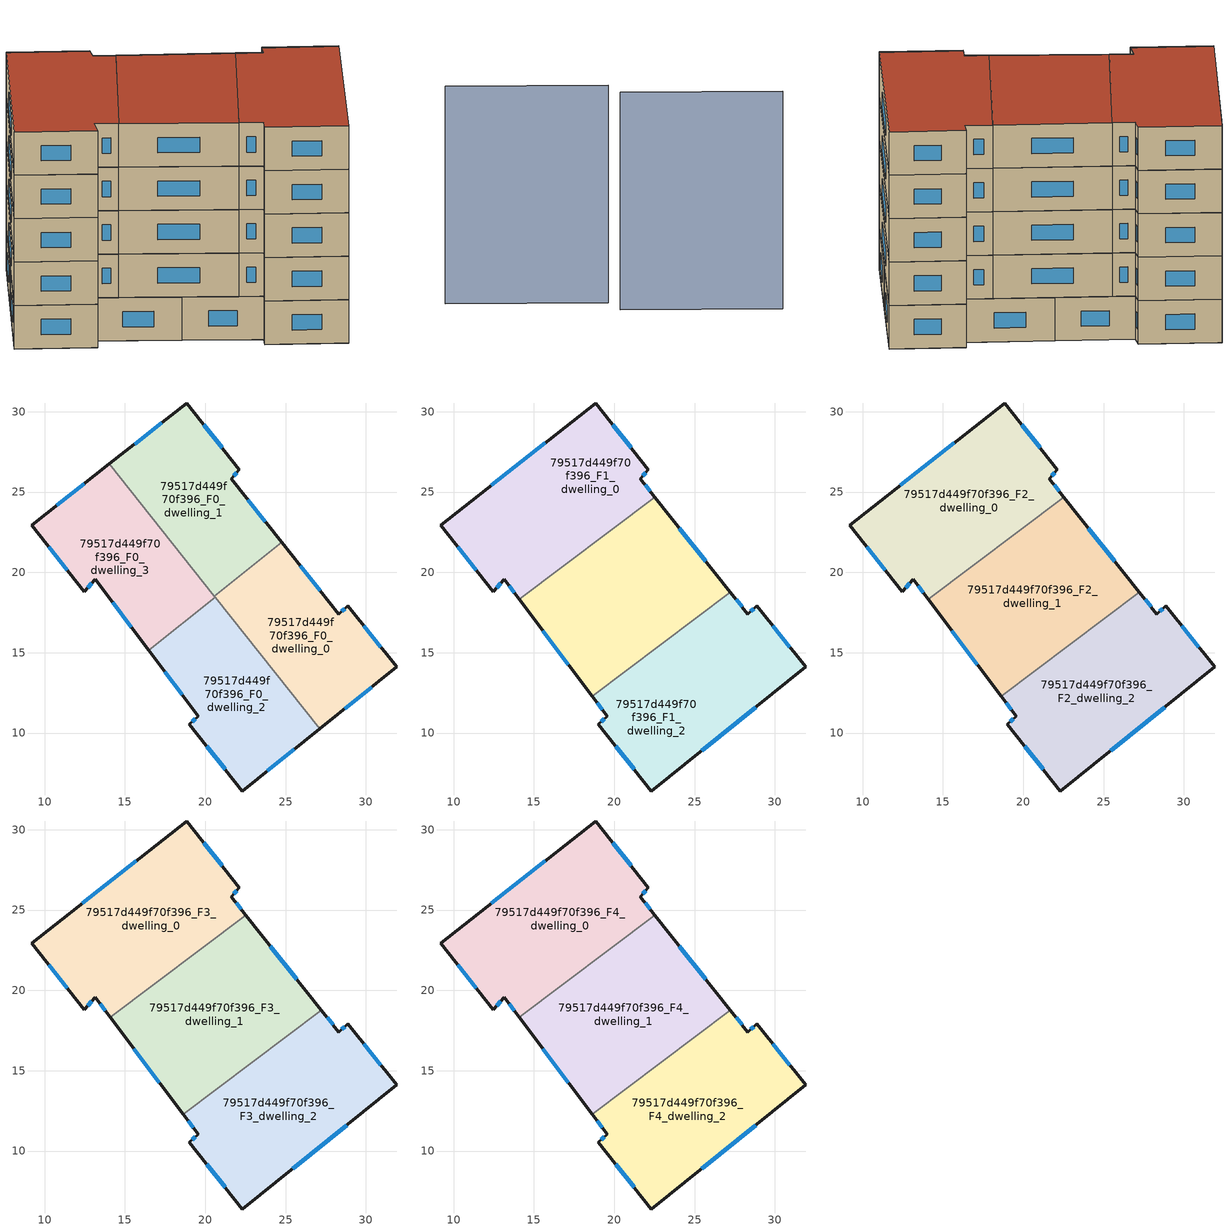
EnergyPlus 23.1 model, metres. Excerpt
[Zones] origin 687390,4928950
79517d449f70f396_F0_dwelling_0
 floor ground (EU_floor_Construction): 31.92,14.11 28.87,17.91 28.31,17.4 24.77,21.86 20.56,18.52 27.12,10.26 z0
 wall outside (EU_wall_Construction): 24.77,21.86 28.31,17.4 28.87,17.91 31.92,14.11 27.12,10.26 z0:3
 wall to 79517d449f70f396_F0_dwelling_1 (EU_wall_Construction): 20.56,18.52 24.77,21.86 z0:3
 wall to 79517d449f70f396_F0_dwelling_2 (EU_wall_Construction): 27.12,10.26 20.62,18.44 z0:3
 wall to 79517d449f70f396_F0_dwelling_3 (EU_wall_Construction): 20.62,18.44 20.56,18.52 z0:3
 window (EU_Window_Construction): 30.36,12.86 28.68,11.51 / 25.92,20.41 27.16,18.85 / 28.49,17.57 28.69,17.75 / 29.86,16.68 30.93,15.35 z0.98:2.02
79517d449f70f396_F0_dwelling_1
 floor ground (EU_floor_Construction): 24.77,21.86 21.62,25.81 22.11,26.4 18.84,30.54 14.03,26.75 20.56,18.52 z0
 wall outside (EU_wall_Construction): 14.03,26.75 18.84,30.54 22.11,26.4 21.62,25.81 24.77,21.86 z0:3
 wall to 79517d449f70f396_F0_dwelling_3 (EU_wall_Construction): 20.56,18.52 14.03,26.75 z0:3
 window (EU_Window_Construction): 15.59,27.98 17.28,29.31 / 19.9,29.2 21.05,27.75 / 21.95,26.21 21.78,26 / 22.64,24.53 23.74,23.15 z0.98:2.02
79517d449f70f396_F0_dwelling_2
 floor ground (EU_floor_Construction): 27.12,10.26 20.62,18.44 16.48,15.15 19.57,11.04 19.01,10.54 22.3,6.39 z0
 wall outside (EU_wall_Construction): 27.12,10.26 22.3,6.39 19.01,10.54 19.57,11.04 16.48,15.15 z0:3
 wall to 79517d449f70f396_F0_dwelling_3 (EU_wall_Construction): 16.48,15.15 20.62,18.44 z0:3
 window (EU_Window_Construction): 25.55,9 23.87,7.65 / 21.23,7.74 20.08,9.19 / 19.19,10.7 19.39,10.88 / 18.57,12.38 17.49,13.81 z0.98:2.02
79517d449f70f396_F0_dwelling_3
 floor ground (EU_floor_Construction): 20.62,18.44 14.03,26.75 9.19,22.94 12.46,18.79 13.16,19.56 16.48,15.15 z0
 wall outside (EU_wall_Construction): 16.48,15.15 13.16,19.56 12.46,18.79 9.19,22.94 14.03,26.75 z0:3
 window (EU_Window_Construction): 10.76,24.18 12.45,25.51 / 15.4,16.58 14.24,18.13 / 12.93,19.31 12.69,19.04 / 11.4,20.14 10.25,21.59 z0.98:2.02
79517d449f70f396_F1_dwelling_0
 floor to 79517d449f70f396_F0_dwelling_1 (EU_floor_Construction): 22.52,24.68 21.62,25.81 22.11,26.4 18.84,30.54 14.03,26.75 18.23,21.45 z3
 floor to 79517d449f70f396_F0_dwelling_3 (EU_floor_Construction): 18.23,21.45 14.03,26.75 9.19,22.94 12.46,18.79 13.16,19.56 14.08,18.34 z3
 wall outside (EU_wall_Construction): 14.08,18.33 13.16,19.56 12.46,18.79 9.19,22.94 18.84,30.54 22.11,26.4 21.62,25.81 22.52,24.68 z3:6
 wall to 79517d449f70f396_F1_dwelling_1 (EU_wall_Construction): 22.52,24.68 14.08,18.33 z3:6
 window (EU_Window_Construction): 12.93,19.31 12.69,19.04 / 11.4,20.14 10.25,21.59 / 12.33,25.41 15.7,28.07 / 19.9,29.2 21.05,27.75 / 21.95,26.21 21.78,26 / 21.91,25.44 22.23,25.05 / 13.78,18.73 13.46,19.16 z3.98:5.02
79517d449f70f396_F1_dwelling_1
 floor to 79517d449f70f396_F0_dwelling_3 (EU_floor_Construction): 20.62,18.44 18.23,21.45 14.08,18.34 16.48,15.15 z3
 floor to 79517d449f70f396_F0_dwelling_0 (EU_floor_Construction): 27.22,18.77 24.76,21.86 20.56,18.52 22.93,15.54 z3
 floor to 79517d449f70f396_F0_dwelling_1 (EU_floor_Construction): 24.76,21.86 22.52,24.68 18.23,21.45 20.56,18.52 z3
 floor to 79517d449f70f396_F0_dwelling_2 (EU_floor_Construction): 22.93,15.54 20.62,18.44 16.48,15.15 18.62,12.3 z3
 wall outside (EU_wall_Construction): 22.52,24.68 27.22,18.77 / 18.62,12.3 14.08,18.33 z3:6
 wall to 79517d449f70f396_F1_dwelling_2 (EU_wall_Construction): 27.22,18.77 18.62,12.3 z3:6
 window (EU_Window_Construction): 24.05,22.76 25.7,20.69 / 17.15,14.26 15.56,16.37 z3.98:5.02
79517d449f70f396_F1_dwelling_2
 floor to 79517d449f70f396_F0_dwelling_0 (EU_floor_Construction): 31.92,14.11 28.87,17.91 28.31,17.4 27.22,18.77 22.93,15.54 27.12,10.26 z3
 floor to 79517d449f70f396_F0_dwelling_2 (EU_floor_Construction): 27.12,10.26 22.93,15.54 18.62,12.3 19.57,11.04 19.01,10.54 22.3,6.39 z3
 wall outside (EU_wall_Construction): 27.22,18.77 28.31,17.4 28.87,17.91 31.92,14.11 22.3,6.39 19.01,10.54 19.57,11.04 18.62,12.3 z3:6
 window (EU_Window_Construction): 21.23,7.74 20.08,9.19 / 19.19,10.7 19.39,10.88 / 19.26,11.45 18.93,11.89 / 27.58,18.32 27.96,17.85 / 28.49,17.57 28.69,17.75 / 29.86,16.68 30.93,15.35 / 28.79,11.6 25.43,8.9 z3.98:5.02
79517d449f70f396_F2_dwelling_0
 floor to 79517d449f70f396_F1_dwelling_0 (EU_floor_Construction): 22.52,24.68 21.62,25.81 22.11,26.4 18.84,30.54 9.19,22.94 12.46,18.79 13.16,19.56 14.08,18.33 z6
 wall outside (EU_wall_Construction): 14.08,18.33 13.16,19.56 12.46,18.79 9.19,22.94 18.84,30.54 22.11,26.4 21.62,25.81 22.52,24.68 z6:9
 wall to 79517d449f70f396_F2_dwelling_1 (EU_wall_Construction): 22.52,24.68 14.08,18.33 z6:9
 window (EU_Window_Construction): 12.93,19.31 12.69,19.04 / 11.4,20.14 10.25,21.59 / 12.33,25.41 15.7,28.07 / 19.9,29.2 21.05,27.75 / 21.95,26.21 21.78,26 / 21.91,25.44 22.23,25.05 / 13.78,18.73 13.46,19.16 z6.98:8.02
79517d449f70f396_F2_dwelling_1
 floor to 79517d449f70f396_F1_dwelling_1 (EU_floor_Construction): 27.22,18.77 22.52,24.68 14.08,18.33 18.62,12.3 z6
 wall outside (EU_wall_Construction): 22.52,24.68 27.22,18.77 / 18.62,12.3 14.08,18.33 z6:9
 wall to 79517d449f70f396_F2_dwelling_2 (EU_wall_Construction): 27.22,18.77 18.62,12.3 z6:9
 window (EU_Window_Construction): 24.05,22.76 25.7,20.69 / 17.15,14.26 15.56,16.37 z6.98:8.02
79517d449f70f396_F2_dwelling_2
 floor to 79517d449f70f396_F1_dwelling_2 (EU_floor_Construction): 31.92,14.11 28.87,17.91 28.31,17.4 27.22,18.77 18.62,12.3 19.57,11.04 19.01,10.54 22.3,6.39 z6
 wall outside (EU_wall_Construction): 27.22,18.77 28.31,17.4 28.87,17.91 31.92,14.11 22.3,6.39 19.01,10.54 19.57,11.04 18.62,12.3 z6:9
 window (EU_Window_Construction): 21.23,7.74 20.08,9.19 / 19.19,10.7 19.39,10.88 / 19.26,11.45 18.93,11.89 / 27.58,18.32 27.96,17.85 / 28.49,17.57 28.69,17.75 / 29.86,16.68 30.93,15.35 / 28.79,11.6 25.43,8.9 z6.98:8.02
79517d449f70f396_F3_dwelling_0
 floor to 79517d449f70f396_F2_dwelling_0 (EU_floor_Construction): 22.52,24.68 21.62,25.81 22.11,26.4 18.84,30.54 9.19,22.94 12.46,18.79 13.16,19.56 14.08,18.33 z9
 wall outside (EU_wall_Construction): 14.08,18.33 13.16,19.56 12.46,18.79 9.19,22.94 18.84,30.54 22.11,26.4 21.62,25.81 22.52,24.68 z9:12
 wall to 79517d449f70f396_F3_dwelling_1 (EU_wall_Construction): 22.52,24.68 14.08,18.33 z9:12
 window (EU_Window_Construction): 12.93,19.31 12.69,19.04 / 11.4,20.14 10.25,21.59 / 12.33,25.41 15.7,28.07 / 19.9,29.2 21.05,27.75 / 21.95,26.21 21.78,26 / 21.91,25.44 22.23,25.05 / 13.78,18.73 13.46,19.16 z9.98:11.02
79517d449f70f396_F3_dwelling_1
 floor to 79517d449f70f396_F2_dwelling_1 (EU_floor_Construction): 27.22,18.77 22.52,24.68 14.08,18.33 18.62,12.3 z9
 wall outside (EU_wall_Construction): 22.52,24.68 27.22,18.77 / 18.62,12.3 14.08,18.33 z9:12
 wall to 79517d449f70f396_F3_dwelling_2 (EU_wall_Construction): 27.22,18.77 18.62,12.3 z9:12
 window (EU_Window_Construction): 24.05,22.76 25.7,20.69 / 17.15,14.26 15.56,16.37 z9.98:11.02
79517d449f70f396_F3_dwelling_2
 floor to 79517d449f70f396_F2_dwelling_2 (EU_floor_Construction): 31.92,14.11 28.87,17.91 28.31,17.4 27.22,18.77 18.62,12.3 19.57,11.04 19.01,10.54 22.3,6.39 z9
 wall outside (EU_wall_Construction): 27.22,18.77 28.31,17.4 28.87,17.91 31.92,14.11 22.3,6.39 19.01,10.54 19.57,11.04 18.62,12.3 z9:12
 window (EU_Window_Construction): 21.23,7.74 20.08,9.19 / 19.19,10.7 19.39,10.88 / 19.26,11.45 18.93,11.89 / 27.58,18.32 27.96,17.85 / 28.49,17.57 28.69,17.75 / 29.86,16.68 30.93,15.35 / 28.79,11.6 25.43,8.9 z9.98:11.02
79517d449f70f396_F4_dwelling_0
 floor to 79517d449f70f396_F3_dwelling_0 (EU_floor_Construction): 22.52,24.68 21.62,25.81 22.11,26.4 18.84,30.54 9.19,22.94 12.46,18.79 13.16,19.56 14.08,18.33 z12
 wall outside (EU_wall_Construction): 14.08,18.33 13.16,19.56 12.46,18.79 9.19,22.94 18.84,30.54 22.11,26.4 21.62,25.81 22.52,24.68 z12:15
 wall to 79517d449f70f396_F4_dwelling_1 (EU_wall_Construction): 22.52,24.68 14.08,18.33 z12:15
 window (EU_Window_Construction): 12.93,19.31 12.69,19.04 / 11.4,20.14 10.25,21.59 / 12.33,25.41 15.7,28.07 / 19.9,29.2 21.05,27.75 / 21.95,26.21 21.78,26 / 21.91,25.44 22.23,25.05 / 13.78,18.73 13.46,19.16 z12.98:14.02
 roof outside (EU_roof_Construction): 18.84,30.54 22.11,26.4 21.62,25.81 22.52,24.68 14.08,18.33 13.16,19.56 12.46,18.79 9.19,22.94 z15
79517d449f70f396_F4_dwelling_1
 floor to 79517d449f70f396_F3_dwelling_1 (EU_floor_Construction): 27.22,18.77 22.52,24.68 14.08,18.33 18.62,12.3 z12
 wall outside (EU_wall_Construction): 22.52,24.68 27.22,18.77 / 18.62,12.3 14.08,18.33 z12:15
 wall to 79517d449f70f396_F4_dwelling_2 (EU_wall_Construction): 27.22,18.77 18.62,12.3 z12:15
 window (EU_Window_Construction): 24.05,22.76 25.7,20.69 / 17.15,14.26 15.56,16.37 z12.98:14.02
 roof outside (EU_roof_Construction): 22.52,24.68 27.22,18.77 18.62,12.3 14.08,18.33 z15
79517d449f70f396_F4_dwelling_2
 floor to 79517d449f70f396_F3_dwelling_2 (EU_floor_Construction): 31.92,14.11 28.87,17.91 28.31,17.4 27.22,18.77 18.62,12.3 19.57,11.04 19.01,10.54 22.3,6.39 z12
 wall outside (EU_wall_Construction): 27.22,18.77 28.31,17.4 28.87,17.91 31.92,14.11 22.3,6.39 19.01,10.54 19.57,11.04 18.62,12.3 z12:15
 window (EU_Window_Construction): 21.23,7.74 20.08,9.19 / 19.19,10.7 19.39,10.88 / 19.26,11.45 18.93,11.89 / 27.58,18.32 27.96,17.85 / 28.49,17.57 28.69,17.75 / 29.86,16.68 30.93,15.35 / 28.79,11.6 25.43,8.9 z12.98:14.02
 roof outside (EU_roof_Construction): 28.87,17.91 31.92,14.11 22.3,6.39 19.01,10.54 19.57,11.04 18.62,12.3 27.22,18.77 28.31,17.4 z15
shading: 36.9,-3.2 30.79,5.02 z0:15
[Building]
EU S2 Campaign: North Axis=0; Terrain=City; Solar Distribution=FullExterior
[Site:Location]
Bologna: Latitude=44.5; Longitude=11.25; Time Zone=1; Elevation=37
[SizingPeriod:WeatherFileDays]
AnnualSizingPeriod: Begin Month=1; Begin Day of Month=1; End Month=12; End Day of Month=31; Day of Week for Start Day=Monday; Use Weather File Daylight Saving Period=No; Use Weather File Rain and Snow Indicators=No
[MATERIAL]
EU_InternalMass_Material: Roughness=MediumRough; Thickness=0.1; Conductivity=1; Density=1800; Specific Heat=900; Thermal Absorptance=0.9; Solar Absorptance=0.7; Visible Absorptance=0.7
[MATERIAL:NOMASS] Roughness=MediumRough; Thermal Absorptance=0.9; Solar Absorptance=0.7; Visible Absorptance=0.7
Name | Thermal Resistance
EU_wall_NoMass | 0.905828
EU_roof_NoMass | 0.37593
EU_floor_NoMass | 0.67114
[WINDOWMATERIAL:SIMPLEGLAZINGSYSTEM]
EU_Window_SimpleGlazing: UFactor=4.52486; Solar Heat Gain Coefficient=0.85; Visible Transmittance=0.85
[CONSTRUCTION]
EU_wall_Construction: EU_wall_NoMass
EU_roof_Construction: EU_roof_NoMass
EU_floor_Construction: EU_floor_NoMass
EU_InternalMass_Construction: EU_InternalMass_Material
EU_Window_Construction: EU_Window_SimpleGlazing
[ZONE] Type=1; Multiplier=1; Ceiling Height=autocalculate; Floor Area=autocalculate; Part of Total Floor Area=Yes
Name | Volume
79517d449f70f396_F0_dwelling_0 | 181.094
79517d449f70f396_F1_dwelling_0; 79517d449f70f396_F2_dwelling_0; 79517d449f70f396_F3_dwelling_0; 79517d449f70f396_F4_dwelling_0 | 241.48
79517d449f70f396_F0_dwelling_1; 79517d449f70f396_F0_dwelling_2; 79517d449f70f396_F0_dwelling_3 | 181.102
79517d449f70f396_F1_dwelling_1; 79517d449f70f396_F2_dwelling_1; 79517d449f70f396_F3_dwelling_1; 79517d449f70f396_F4_dwelling_1 | 241.463
79517d449f70f396_F1_dwelling_2; 79517d449f70f396_F2_dwelling_2; 79517d449f70f396_F3_dwelling_2; 79517d449f70f396_F4_dwelling_2 | 241.447
[INTERNALMASS] Construction=EU_InternalMass_Construction
Name | Zone or ZoneList | Surface Area
79517d449f70f396_F0_dwelling_0_EU_InternalMass | 79517d449f70f396_F0_dwelling_0 | 60.3645
79517d449f70f396_F0_dwelling_1_EU_InternalMass | 79517d449f70f396_F0_dwelling_1 | 60.3671
79517d449f70f396_F0_dwelling_2_EU_InternalMass | 79517d449f70f396_F0_dwelling_2 | 60.3674
79517d449f70f396_F0_dwelling_3_EU_InternalMass | 79517d449f70f396_F0_dwelling_3 | 60.3669
79517d449f70f396_F1_dwelling_0_EU_InternalMass | 79517d449f70f396_F1_dwelling_0 | 80.493
79517d449f70f396_F1_dwelling_1_EU_InternalMass | 79517d449f70f396_F1_dwelling_1 | 80.4877
79517d449f70f396_F1_dwelling_2_EU_InternalMass | 79517d449f70f396_F1_dwelling_2 | 80.4822
79517d449f70f396_F2_dwelling_0_EU_InternalMass | 79517d449f70f396_F2_dwelling_0 | 80.493
79517d449f70f396_F2_dwelling_1_EU_InternalMass | 79517d449f70f396_F2_dwelling_1 | 80.4877
79517d449f70f396_F2_dwelling_2_EU_InternalMass | 79517d449f70f396_F2_dwelling_2 | 80.4822
79517d449f70f396_F3_dwelling_0_EU_InternalMass | 79517d449f70f396_F3_dwelling_0 | 80.493
79517d449f70f396_F3_dwelling_1_EU_InternalMass | 79517d449f70f396_F3_dwelling_1 | 80.4877
79517d449f70f396_F3_dwelling_2_EU_InternalMass | 79517d449f70f396_F3_dwelling_2 | 80.4822
79517d449f70f396_F4_dwelling_0_EU_InternalMass | 79517d449f70f396_F4_dwelling_0 | 80.493
79517d449f70f396_F4_dwelling_1_EU_InternalMass | 79517d449f70f396_F4_dwelling_1 | 80.4877
79517d449f70f396_F4_dwelling_2_EU_InternalMass | 79517d449f70f396_F4_dwelling_2 | 80.4822
[OTHEREQUIPMENT] Fuel Type=Electricity; Design Level Calculation Method=Watts/Area; Power per Zone Floor Area=1; Fraction Latent=0; Fraction Radiant=0; Fraction Lost=0; Carbon Dioxide Generation Rate=0; EndUse Subcategory=EU_Step8_InternalGains
Name | Zone or ZoneList or Space or SpaceList | Schedule
EU_Step8_InternalGain_79517d449f70f396_F0_dwelling_0_f000 | 79517d449f70f396_F0_dwelling_0 | EU_Step8_GainSchedule_79517d449f70f396_F0_dwelling_0_f000
EU_Step8_InternalGain_79517d449f70f396_F0_dwelling_1_f000 | 79517d449f70f396_F0_dwelling_1 | EU_Step8_GainSchedule_79517d449f70f396_F0_dwelling_1_f000
EU_Step8_InternalGain_79517d449f70f396_F0_dwelling_2_f000 | 79517d449f70f396_F0_dwelling_2 | EU_Step8_GainSchedule_79517d449f70f396_F0_dwelling_2_f000
EU_Step8_InternalGain_79517d449f70f396_F0_dwelling_3_f000 | 79517d449f70f396_F0_dwelling_3 | EU_Step8_GainSchedule_79517d449f70f396_F0_dwelling_3_f000
EU_Step8_InternalGain_79517d449f70f396_F1_dwelling_0_f000 | 79517d449f70f396_F1_dwelling_0 | EU_Step8_GainSchedule_79517d449f70f396_F1_dwelling_0_f000
EU_Step8_InternalGain_79517d449f70f396_F1_dwelling_1_f000 | 79517d449f70f396_F1_dwelling_1 | EU_Step8_GainSchedule_79517d449f70f396_F1_dwelling_1_f000
EU_Step8_InternalGain_79517d449f70f396_F1_dwelling_2_f000 | 79517d449f70f396_F1_dwelling_2 | EU_Step8_GainSchedule_79517d449f70f396_F1_dwelling_2_f000
EU_Step8_InternalGain_79517d449f70f396_F2_dwelling_0_f000 | 79517d449f70f396_F2_dwelling_0 | EU_Step8_GainSchedule_79517d449f70f396_F2_dwelling_0_f000
EU_Step8_InternalGain_79517d449f70f396_F2_dwelling_1_f000 | 79517d449f70f396_F2_dwelling_1 | EU_Step8_GainSchedule_79517d449f70f396_F2_dwelling_1_f000
EU_Step8_InternalGain_79517d449f70f396_F2_dwelling_2_f000 | 79517d449f70f396_F2_dwelling_2 | EU_Step8_GainSchedule_79517d449f70f396_F2_dwelling_2_f000
EU_Step8_InternalGain_79517d449f70f396_F3_dwelling_0_f000 | 79517d449f70f396_F3_dwelling_0 | EU_Step8_GainSchedule_79517d449f70f396_F3_dwelling_0_f000
EU_Step8_InternalGain_79517d449f70f396_F3_dwelling_1_f000 | 79517d449f70f396_F3_dwelling_1 | EU_Step8_GainSchedule_79517d449f70f396_F3_dwelling_1_f000
EU_Step8_InternalGain_79517d449f70f396_F3_dwelling_2_f000 | 79517d449f70f396_F3_dwelling_2 | EU_Step8_GainSchedule_79517d449f70f396_F3_dwelling_2_f000
EU_Step8_InternalGain_79517d449f70f396_F4_dwelling_0_f000 | 79517d449f70f396_F4_dwelling_0 | EU_Step8_GainSchedule_79517d449f70f396_F4_dwelling_0_f000
EU_Step8_InternalGain_79517d449f70f396_F4_dwelling_1_f000 | 79517d449f70f396_F4_dwelling_1 | EU_Step8_GainSchedule_79517d449f70f396_F4_dwelling_1_f000
EU_Step8_InternalGain_79517d449f70f396_F4_dwelling_2_f000 | 79517d449f70f396_F4_dwelling_2 | EU_Step8_GainSchedule_79517d449f70f396_F4_dwelling_2_f000
[ZONEVENTILATION:DESIGNFLOWRATE] Schedule=EU_AlwaysOn; Design Flow Rate Calculation Method=AirChanges/Hour; Air Changes per Hour=0.73129; Ventilation Type=Natural; Fan Pressure Rise=0; Fan Total Efficiency=1; Constant Term Coefficient=1; Temperature Term Coefficient=0; Velocity Term Coefficient=0; Velocity Squared Term Coefficient=0; Minimum Indoor Temperature=-100; Maximum Indoor Temperature=100; Delta Temperature=-100; Minimum Outdoor Temperature=-100; Maximum Outdoor Temperature=100; Maximum Wind Speed=40
Name | Zone or ZoneList or Space or SpaceList
EU_ConstantAir_79517d449f70f396_F0_dwelling_0 | 79517d449f70f396_F0_dwelling_0
EU_ConstantAir_79517d449f70f396_F0_dwelling_1 | 79517d449f70f396_F0_dwelling_1
EU_ConstantAir_79517d449f70f396_F0_dwelling_2 | 79517d449f70f396_F0_dwelling_2
EU_ConstantAir_79517d449f70f396_F0_dwelling_3 | 79517d449f70f396_F0_dwelling_3
EU_ConstantAir_79517d449f70f396_F1_dwelling_0 | 79517d449f70f396_F1_dwelling_0
EU_ConstantAir_79517d449f70f396_F1_dwelling_1 | 79517d449f70f396_F1_dwelling_1
EU_ConstantAir_79517d449f70f396_F1_dwelling_2 | 79517d449f70f396_F1_dwelling_2
EU_ConstantAir_79517d449f70f396_F2_dwelling_0 | 79517d449f70f396_F2_dwelling_0
EU_ConstantAir_79517d449f70f396_F2_dwelling_1 | 79517d449f70f396_F2_dwelling_1
EU_ConstantAir_79517d449f70f396_F2_dwelling_2 | 79517d449f70f396_F2_dwelling_2
EU_ConstantAir_79517d449f70f396_F3_dwelling_0 | 79517d449f70f396_F3_dwelling_0
EU_ConstantAir_79517d449f70f396_F3_dwelling_1 | 79517d449f70f396_F3_dwelling_1
EU_ConstantAir_79517d449f70f396_F3_dwelling_2 | 79517d449f70f396_F3_dwelling_2
EU_ConstantAir_79517d449f70f396_F4_dwelling_0 | 79517d449f70f396_F4_dwelling_0
EU_ConstantAir_79517d449f70f396_F4_dwelling_1 | 79517d449f70f396_F4_dwelling_1
EU_ConstantAir_79517d449f70f396_F4_dwelling_2 | 79517d449f70f396_F4_dwelling_2
[HVACTEMPLATE:THERMOSTAT] Constant Heating Setpoint=20; Constant Cooling Setpoint=50
EU_HeatOnly_79517d449f70f396_F0_dwelling_0; EU_HeatOnly_79517d449f70f396_F0_dwelling_1; EU_HeatOnly_79517d449f70f396_F0_dwelling_2; EU_HeatOnly_79517d449f70f396_F0_dwelling_3; EU_HeatOnly_79517d449f70f396_F1_dwelling_0; EU_HeatOnly_79517d449f70f396_F1_dwelling_1; EU_HeatOnly_79517d449f70f396_F1_dwelling_2; EU_HeatOnly_79517d449f70f396_F2_dwelling_0; EU_HeatOnly_79517d449f70f396_F2_dwelling_1; EU_HeatOnly_79517d449f70f396_F2_dwelling_2; EU_HeatOnly_79517d449f70f396_F3_dwelling_0; EU_HeatOnly_79517d449f70f396_F3_dwelling_1; EU_HeatOnly_79517d449f70f396_F3_dwelling_2; EU_HeatOnly_79517d449f70f396_F4_dwelling_0; EU_HeatOnly_79517d449f70f396_F4_dwelling_1; EU_HeatOnly_79517d449f70f396_F4_dwelling_2
[HVACTEMPLATE:ZONE:IDEALLOADSAIRSYSTEM] System Availability Schedule=EU_AlwaysOn; Maximum Heating Supply Air Temperature=50; Minimum Cooling Supply Air Temperature=13; Maximum Heating Supply Air Humidity Ratio=0.0156; Minimum Cooling Supply Air Humidity Ratio=0.0077; Heating Limit=NoLimit; Cooling Limit=NoLimit; Heating Availability Schedule=EU_AlwaysOn; Cooling Availability Schedule=EU_CoolingOff; Dehumidification Control Type=ConstantSensibleHeatRatio; Cooling Sensible Heat Ratio=0.7; Dehumidification Setpoint=60; Humidification Control Type=None; Humidification Setpoint=30; Outdoor Air Method=None; Outdoor Air Flow Rate per Person=0.00944; Outdoor Air Flow Rate per Zone Floor Area=0; Outdoor Air Flow Rate per Zone=0; Demand Controlled Ventilation Type=None; Outdoor Air Economizer Type=NoEconomizer; Heat Recovery Type=None; Sensible Heat Recovery Effectiveness=0.7; Latent Heat Recovery Effectiveness=0.65
Name | Template Thermostat
79517d449f70f396_F0_dwelling_0 | EU_HeatOnly_79517d449f70f396_F0_dwelling_0
79517d449f70f396_F0_dwelling_1 | EU_HeatOnly_79517d449f70f396_F0_dwelling_1
79517d449f70f396_F0_dwelling_2 | EU_HeatOnly_79517d449f70f396_F0_dwelling_2
79517d449f70f396_F0_dwelling_3 | EU_HeatOnly_79517d449f70f396_F0_dwelling_3
79517d449f70f396_F1_dwelling_0 | EU_HeatOnly_79517d449f70f396_F1_dwelling_0
79517d449f70f396_F1_dwelling_1 | EU_HeatOnly_79517d449f70f396_F1_dwelling_1
79517d449f70f396_F1_dwelling_2 | EU_HeatOnly_79517d449f70f396_F1_dwelling_2
79517d449f70f396_F2_dwelling_0 | EU_HeatOnly_79517d449f70f396_F2_dwelling_0
79517d449f70f396_F2_dwelling_1 | EU_HeatOnly_79517d449f70f396_F2_dwelling_1
79517d449f70f396_F2_dwelling_2 | EU_HeatOnly_79517d449f70f396_F2_dwelling_2
79517d449f70f396_F3_dwelling_0 | EU_HeatOnly_79517d449f70f396_F3_dwelling_0
79517d449f70f396_F3_dwelling_1 | EU_HeatOnly_79517d449f70f396_F3_dwelling_1
79517d449f70f396_F3_dwelling_2 | EU_HeatOnly_79517d449f70f396_F3_dwelling_2
79517d449f70f396_F4_dwelling_0 | EU_HeatOnly_79517d449f70f396_F4_dwelling_0
79517d449f70f396_F4_dwelling_1 | EU_HeatOnly_79517d449f70f396_F4_dwelling_1
79517d449f70f396_F4_dwelling_2 | EU_HeatOnly_79517d449f70f396_F4_dwelling_2
[SIZING:ZONE] Zone Cooling Design Supply Air Temperature Input Method=SupplyAirTemperature; Zone Cooling Design Supply Air Temperature=13; Zone Heating Design Supply Air Temperature Input Method=SupplyAirTemperature; Zone Heating Design Supply Air Temperature=50; Zone Cooling Design Supply Air Humidity Ratio=0.008; Zone Heating Design Supply Air Humidity Ratio=0.008; Cooling Design Air Flow Method=DesignDay; Cooling Design Air Flow Rate=0; Cooling Minimum Air Flow per Zone Floor Area=0.000762; Cooling Minimum Air Flow=0; Cooling Minimum Air Flow Fraction=0.2; Heating Design Air Flow Method=DesignDay; Heating Design Air Flow Rate=0; Heating Maximum Air Flow per Zone Floor Area=0.002032; Heating Maximum Air Flow=0.141576; Heating Maximum Air Flow Fraction=0.3; Account for Dedicated Outdoor Air System=No; Dedicated Outdoor Air System Control Strategy=NeutralSupplyAir; Dedicated Outdoor Air Low Setpoint Temperature for Design=autosize; Dedicated Outdoor Air High Setpoint Temperature for Design=autosize; Zone Load Sizing Method=Sensible Load Only No Latent Load; Zone Latent Cooling Design Supply Air Humidity Ratio Input Method=HumidityRatioDifference; Zone Cooling Design Supply Air Humidity Ratio Difference=0.005; Zone Latent Heating Design Supply Air Humidity Ratio Input Method=HumidityRatioDifference; Zone Humidification Design Supply Air Humidity Ratio Difference=0.005
79517d449f70f396_F0_dwelling_0; 79517d449f70f396_F0_dwelling_1; 79517d449f70f396_F0_dwelling_2; 79517d449f70f396_F0_dwelling_3; 79517d449f70f396_F1_dwelling_0; 79517d449f70f396_F1_dwelling_1; 79517d449f70f396_F1_dwelling_2; 79517d449f70f396_F2_dwelling_0; 79517d449f70f396_F2_dwelling_1; 79517d449f70f396_F2_dwelling_2; 79517d449f70f396_F3_dwelling_0; 79517d449f70f396_F3_dwelling_1; 79517d449f70f396_F3_dwelling_2; 79517d449f70f396_F4_dwelling_0; 79517d449f70f396_F4_dwelling_1; 79517d449f70f396_F4_dwelling_2
[SCHEDULE:CONSTANT]
Name | Hourly Value
EU_AlwaysOn | 1
EU_CoolingOff | 0
[SCHEDULE:FILE] Column Number=1; Rows to Skip at Top=0; Number of Hours of Data=8760; Column Separator=Comma; Interpolate to Timestep=No; Minutes per Item=60; Adjust Schedule for Daylight Savings=Yes
Name | File
EU_Step8_GainSchedule_79517d449f70f396_F0_dwelling_0_f000 | ../../schedules/79517d449f70f396/79517d449f70f396_F0_dwelling_0_f000_gain.csv
EU_Step8_GainSchedule_79517d449f70f396_F0_dwelling_1_f000 | ../../schedules/79517d449f70f396/79517d449f70f396_F0_dwelling_1_f000_gain.csv
EU_Step8_GainSchedule_79517d449f70f396_F0_dwelling_2_f000 | ../../schedules/79517d449f70f396/79517d449f70f396_F0_dwelling_2_f000_gain.csv
EU_Step8_GainSchedule_79517d449f70f396_F0_dwelling_3_f000 | ../../schedules/79517d449f70f396/79517d449f70f396_F0_dwelling_3_f000_gain.csv
EU_Step8_GainSchedule_79517d449f70f396_F1_dwelling_0_f000 | ../../schedules/79517d449f70f396/79517d449f70f396_F1_dwelling_0_f000_gain.csv
EU_Step8_GainSchedule_79517d449f70f396_F1_dwelling_1_f000 | ../../schedules/79517d449f70f396/79517d449f70f396_F1_dwelling_1_f000_gain.csv
EU_Step8_GainSchedule_79517d449f70f396_F1_dwelling_2_f000 | ../../schedules/79517d449f70f396/79517d449f70f396_F1_dwelling_2_f000_gain.csv
EU_Step8_GainSchedule_79517d449f70f396_F2_dwelling_0_f000 | ../../schedules/79517d449f70f396/79517d449f70f396_F2_dwelling_0_f000_gain.csv
EU_Step8_GainSchedule_79517d449f70f396_F2_dwelling_1_f000 | ../../schedules/79517d449f70f396/79517d449f70f396_F2_dwelling_1_f000_gain.csv
EU_Step8_GainSchedule_79517d449f70f396_F2_dwelling_2_f000 | ../../schedules/79517d449f70f396/79517d449f70f396_F2_dwelling_2_f000_gain.csv
EU_Step8_GainSchedule_79517d449f70f396_F3_dwelling_0_f000 | ../../schedules/79517d449f70f396/79517d449f70f396_F3_dwelling_0_f000_gain.csv
EU_Step8_GainSchedule_79517d449f70f396_F3_dwelling_1_f000 | ../../schedules/79517d449f70f396/79517d449f70f396_F3_dwelling_1_f000_gain.csv
EU_Step8_GainSchedule_79517d449f70f396_F3_dwelling_2_f000 | ../../schedules/79517d449f70f396/79517d449f70f396_F3_dwelling_2_f000_gain.csv
EU_Step8_GainSchedule_79517d449f70f396_F4_dwelling_0_f000 | ../../schedules/79517d449f70f396/79517d449f70f396_F4_dwelling_0_f000_gain.csv
EU_Step8_GainSchedule_79517d449f70f396_F4_dwelling_1_f000 | ../../schedules/79517d449f70f396/79517d449f70f396_F4_dwelling_1_f000_gain.csv
EU_Step8_GainSchedule_79517d449f70f396_F4_dwelling_2_f000 | ../../schedules/79517d449f70f396/79517d449f70f396_F4_dwelling_2_f000_gain.csv
